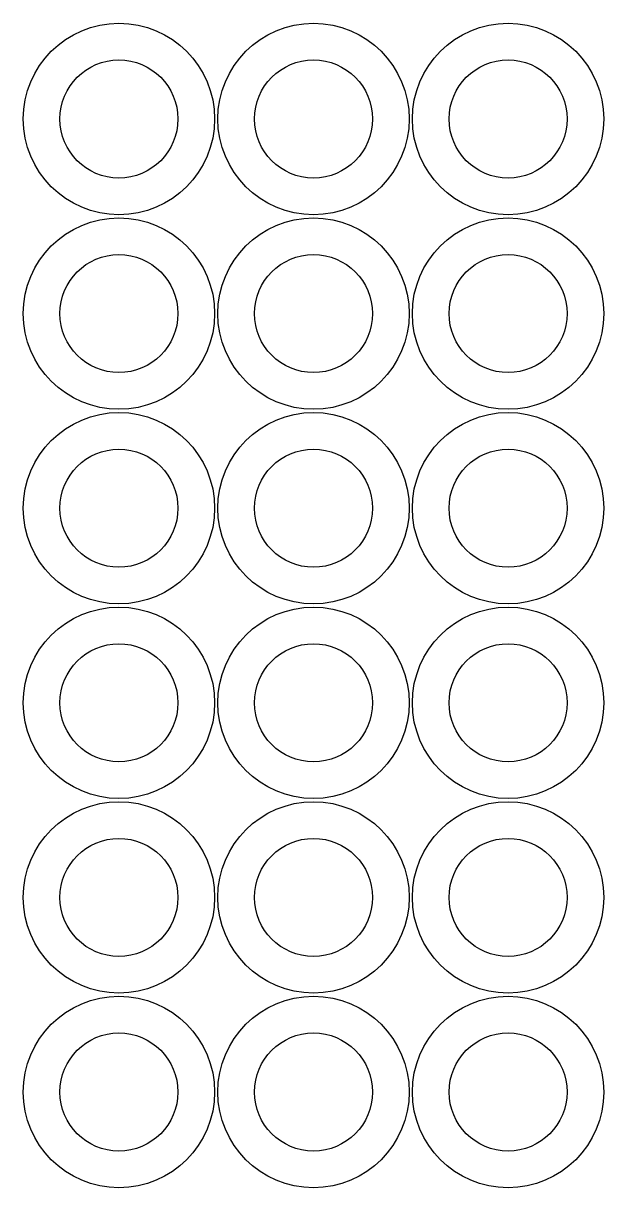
# Model space of a CAD drawing. Header units: inches. Extents: x -3 to 15.2, y -3 to 33.5.
import ezdxf

# ---------------------------------------------------------------- set-up
doc = ezdxf.new("R2010")
doc.units = ezdxf.units.IN
doc.header["$MEASUREMENT"] = 0

msp = doc.modelspace()

# ---------------------------------------------------------------- linework, layer by layer
for centre, radius in [((0, 30.5), 3), ((6.1, 30.5), 3), ((12.2, 30.5), 3), ((0, 30.5), 1.85), ((6.1, 30.5), 1.85), ((12.2, 30.5), 1.85), ((0, 24.4), 3), ((6.1, 24.4), 3), ((12.2, 24.4), 3), ((0, 24.4), 1.85), ((6.1, 24.4), 1.85), ((12.2, 24.4), 1.85), ((0, 18.3), 3), ((6.1, 18.3), 3), ((12.2, 18.3), 3), ((0, 18.3), 1.85), ((6.1, 18.3), 1.85), ((12.2, 18.3), 1.85), ((0, 12.2), 3), ((6.1, 12.2), 3), ((12.2, 12.2), 3), ((0, 12.2), 1.85), ((6.1, 12.2), 1.85), ((12.2, 12.2), 1.85), ((0, 6.1), 3), ((6.1, 6.1), 3), ((12.2, 6.1), 3), ((0, 6.1), 1.85), ((6.1, 6.1), 1.85), ((12.2, 6.1), 1.85), ((0, 0), 3), ((6.1, 0), 3), ((12.2, 0), 3), ((0, 0), 1.85), ((6.1, 0), 1.85), ((12.2, 0), 1.85)]:
    msp.add_circle(centre, radius)

doc.saveas('drawing.dxf')
